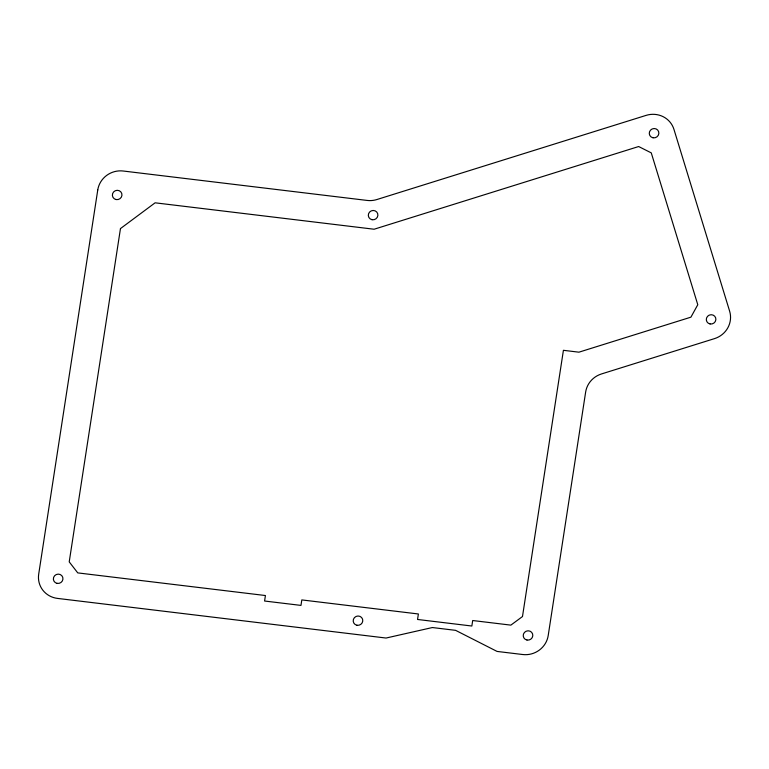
<?xml version="1.0" encoding="UTF-8"?>
<svg xmlns="http://www.w3.org/2000/svg" width="769" height="769" viewBox="0 0 769 769"><rect width="100%" height="100%" fill="white"/><g stroke="black" fill="none" stroke-linecap="round" stroke-linejoin="round"><path stroke-width="1.15" d="M97.759 189.953L38.7 574.126A22.503 21.657 -21.6 0 0 57.512 598.407L386.048 638.039L432.38 627.542L455.604 630.349L497.082 651.43L522.737 654.525A22.503 21.657 -21.6 0 0 548.201 635.579L585.651 392.017A22.503 21.657 -21.6 0 1 601.445 373.965L714.516 338.62A22.503 21.657 -21.6 0 0 729.637 311.185L673.952 129.375A22.503 21.657 -21.6 0 0 646.133 115.369L376.858 199.546A22.503 21.657 -21.6 0 1 367.188 200.44L123.223 171.016A22.503 21.657 -21.6 0 0 97.759 189.953M120.464 228.585L69.22 561.879L77.756 572.895L265.42 595.533L264.584 601.022L300.977 605.405L301.813 599.916L418.384 613.979L417.548 619.468L471.849 626.024L472.695 620.525L510.856 625.13L522.487 616.546L563.417 350.308L578.922 352.183L690.918 317.164L697.781 304.726L651.266 152.877L638.654 146.533L374.109 229.229L155.107 202.814L120.464 228.585M710.075 323.96A4.825 4.643 -21.6 0 0 715.66 317.837A4.825 4.643 -21.6 0 0 707.547 316.328A4.825 4.643 -21.6 0 0 710.075 323.96M653.044 137.786A4.825 4.643 -21.6 0 0 658.639 131.662A4.825 4.643 -21.6 0 0 650.516 130.144A4.825 4.643 -21.6 0 0 653.044 137.786M372.081 219.713A4.825 4.643 -21.6 0 0 377.675 213.599A4.825 4.643 -21.6 0 0 369.553 212.081A4.825 4.643 -21.6 0 0 372.081 219.713M116.148 199.555A4.825 4.643 -21.6 0 0 121.742 193.432A4.825 4.643 -21.6 0 0 113.62 191.923A4.825 4.643 -21.6 0 0 116.148 199.555M57.137 583.373A4.825 4.643 -21.6 0 0 62.731 577.25A4.825 4.643 -21.6 0 0 54.609 575.741A4.825 4.643 -21.6 0 0 57.137 583.373M356.97 625.255A4.825 4.643 -21.6 0 0 362.564 619.141A4.825 4.643 -21.6 0 0 354.442 617.622A4.825 4.643 -21.6 0 0 356.97 625.255M526.996 640.048A4.825 4.643 -21.6 0 0 532.59 633.925A4.825 4.643 -21.6 0 0 524.468 632.416A4.825 4.643 -21.6 0 0 526.996 640.048"/></g></svg>
